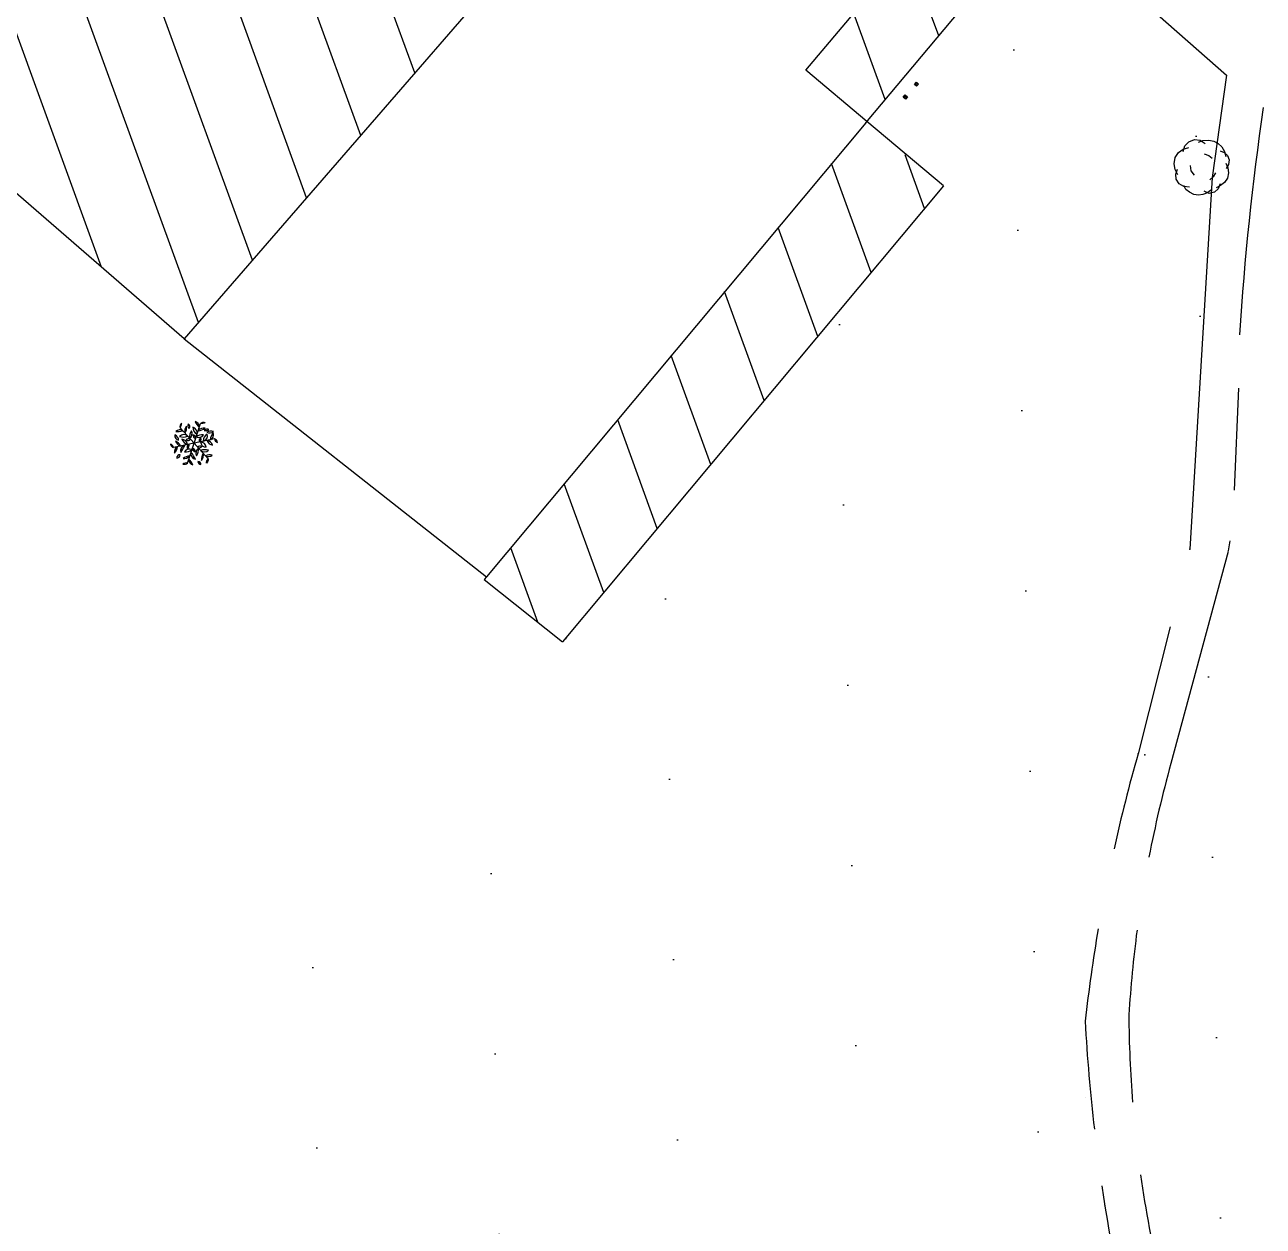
# Model space of a CAD drawing. Header units: metres. Extents: x 64 to 796628, y 142 to 671743.
# Drawn here: x 364163.1 to 364217.6, y 375900.1 to 375952.9 of the extents above; entities that cross this region are included whole.
import ezdxf

# ---------------------------------------------------------------- set-up
doc = ezdxf.new("R2010")
doc.units = ezdxf.units.M
doc.header["$LTSCALE"] = 2
doc.linetypes.add('ACAD_ISO02W100', pattern=[15, 12, -3])
doc.layers.add('murs', color=7, linetype='Continuous', lineweight=25)
doc.layers.add('SYMBOL_ARBRE', color=3, linetype='Continuous', lineweight=25)
for name, color, linetype in [('piste', 7, 'ACAD_ISO02W100'), ('vegetation', 94, 'Continuous'), ('Végétation', 92, 'Continuous')]:
    doc.layers.add(name, color=color, linetype=linetype)

# ---------------------------------------------------------------- blocks, each defined once
blk = doc.blocks.new('v068')
at = {"color": 0, "linetype": 'Continuous'}
for points in [[(-2.41, 2.67, 0.327473), (-3.87, 2.52, 0.131285), (-2.41, 2.64)], [(-2.97, 3.29, 0.224652), (-2.64, 4.25, 0.261895), (-2.97, 3.29), (0, 0), (1.37, 4.22, -0.260048), (2.36, 4.41, -0.227569), (1.37, 4.22)], [(1.11, 3.42, 0.328629), (0.25, 4.61, 0.130944), (1.08, 3.41)], [(0.94, 2.65, 0.122315), (2.33, 3.21, 0.212626), (0.9, 2.76)], [(-1.36, 1.51, 0.408885), (-3.09, 1.46, 0.190387), (-1.4, 1.48)], [(4.34, 0.92, 0.228868), (5, 0.16, 0.258459), (4.34, 0.92), (0, 0), (2.97, -3.29, -0.262308), (2.64, -4.25, -0.224513), (2.97, -3.29)], [(1.99, 0.42, 0.408313), (2.81, 1.94, 0.288177), (1.98, 0.47)], [(2.69, 2.35, 0.327473), (4.15, 2.5, 0.129825), (2.69, 2.38)], [(2.77, 0.51, 0.233679), (3.94, -0.42, 0.215401), (2.84, 0.6)], [(3.52, 0.75, 0.330838), (4.12, 2.09, 0.286184), (3.49, 0.76)], [(-3.52, -0.75, 0.330482), (-4.12, -2.09, 0.127314), (-3.49, -0.77)], [(-1.99, -0.42, 0.407196), (-2.81, -1.95, 0.059848), (-1.98, -0.47)], [(-0.63, -1.93, 0.408772), (0.28, -3.41, 0.080638), (-0.63, -1.94)], [(2.41, -2.67, 0.330266), (3.87, -2.52, 0.127707), (2.41, -2.64)], [(-0.94, -2.66, 0.121484), (-2.33, -3.21, 0.215083), (-0.9, -2.76)], [(-1.11, -3.42, 0.327928), (-0.25, -4.61, 0.12655), (-1.08, -3.41)]]:
    blk.add_lwpolyline(points, format="xyb", dxfattribs=at)
for points in [[(-1.94, 2.16, 0.197295), (-1.61, 3.62, 0.213394)], [(-1.22, 4.13, 0.359321), (-1.03, 3.13, 0.44854)], [(-0.96, 1.06, 0.395447), (-0.55, 2.66, 0.183737)], [(-0.28, 3.41, 0.247573), (0.63, 1.93, 0.405576)], [(3.16, 2.92, 0.263238), (2.17, 2.73, 0.223545)], [(-4.05, 1.76, 0.413556), (-3.27, 0.63, 0.327018)], [(-2.84, -0.61, 0.199071), (-3.94, 0.42, 0.2141), (-2.84, -0.61)], [(-1.4, -0.3, 0.399655), (-2.58, 0.85, 0.182632)], [(-1.69, 0.68, 0.405615), (-0.77, 0.85, 0.368138)], [(-0.25, 1.8, 0.412257), (0.36, 1.09, 0.363706)], [(0.44, 1.36, 0.397494), (2.03, 1.8, 0.182802)], [(1.44, 1.12, 0.410228), (1.13, 0.24, 0.362668)], [(2.58, -0.86, 0.343244), (1.4, 0.3, 0.39624)], [(-4.34, -0.92, 0.228721), (-5, -0.16, 0.262965)], [(-2.91, -2.46, 0.449367), (-3.68, -3.13, 0.357813)], [(-0.44, -1.36, 0.396927), (-2.03, -1.81, 0.181598)], [(-1.44, -1.12, 0.411501), (-1.13, -0.24, 0.36326)], [(0.25, -1.81, 0.410253), (-0.36, -1.1, 0.36307)], [(0.96, -1.07, 0.395854), (0.55, -2.66, 0.185098)], [(1.69, -0.69, 0.412005), (0.77, -0.86, 0.36341)], [(3.09, -1.46, 0.123248), (1.36, -1.51, 0.40967)], [(1.94, -2.16, 0.195962), (1.61, -3.63, 0.214553)], [(-1.37, -4.22, 0.227024), (-2.36, -4.41, 0.259183)], [(1.45, -4.54, 0.409112), (0.84, -3.84, 0.365)]]:
    blk.add_lwpolyline(points, format="xyb", close=True, dxfattribs=at)
blk.add_lwpolyline([(-1.37, -4.22), (0, 0), (-4.34, -0.92)], dxfattribs=at)
blk = doc.blocks.new('Regard')
for p, q in [((-0.67, 0.18), (0.22, 0.18)), ((-0.67, -0.71), (-0.67, 0.18)), ((-0.06, -0.06), (0, 0)), ((-0.06, -0.06), (0, 0)), ((0.22, 0.18), (0.22, -0.71)), ((0.22, -0.71), (-0.67, -0.71)), ((-0.29, -0.28), (-0.23, -0.22))]:
    blk.add_line(p, q)
blk.add_circle((-0.23, -0.22), 0.321)
blk = doc.blocks.new('019')
at = {"color": 0}
for p, q in [((-0.3, 0.37), (-0.23, 0.44)), ((-0.23, 0.44), (-0.13, 0.48)), ((-0.13, 0.48), (-0.03, 0.47)), ((-0.06, 0.43), (0.02, 0.46)), ((-0.03, 0.47), (0.06, 0.41)), ((0.02, 0.46), (0.12, 0.47)), ((0.12, 0.47), (0.21, 0.45)), ((0.21, 0.45), (0.29, 0.41)), ((-0.47, 0.16), (-0.41, 0.25)), ((-0.41, 0.25), (-0.33, 0.31)), ((-0.33, 0.27), (-0.3, 0.37)), ((-0.33, 0.31), (-0.23, 0.34)), ((0.04, 0.23), (0.12, 0.2)), ((0.29, 0.41), (0.35, 0.35)), ((0.32, 0.28), (0.39, 0.25)), ((0.35, 0.35), (0.4, 0.27)), ((0.39, 0.25), (0.45, 0.2)), ((0.4, 0.27), (0.42, 0.18)), ((-0.49, 0.05), (-0.47, 0.16)), ((-0.47, -0.05), (-0.49, 0.05)), ((-0.19, -0.07), (-0.2, 0.02)), ((0.12, 0.2), (0.18, 0.15)), ((0.42, 0.06), (0.46, -0.02)), ((0.47, 0.04), (0.43, -0.03)), ((0.45, 0.2), (0.48, 0.12)), ((0.48, 0.12), (0.47, 0.04)), ((-0.42, -0.14), (-0.47, -0.05)), ((-0.46, -0.13), (-0.43, -0.04)), ((-0.45, -0.22), (-0.46, -0.13)), ((-0.13, -0.15), (-0.19, -0.07)), ((0.2, -0.18), (0.14, -0.23)), ((0.24, -0.11), (0.2, -0.18)), ((0.45, -0.2), (0.4, -0.28)), ((0.47, -0.11), (0.45, -0.2)), ((0.46, -0.02), (0.47, -0.11)), ((-0.4, -0.3), (-0.45, -0.22)), ((-0.32, -0.35), (-0.4, -0.3)), ((-0.28, -0.4), (-0.32, -0.33)), ((-0.22, -0.36), (-0.32, -0.35)), ((-0.22, -0.45), (-0.28, -0.4)), ((0.13, -0.47), (0.04, -0.43)), ((0.16, -0.41), (0.1, -0.46)), ((0.29, -0.39), (0.22, -0.45)), ((0.33, -0.33), (0.25, -0.37)), ((0.32, -0.3), (0.29, -0.39)), ((0.4, -0.28), (0.33, -0.33)), ((-0.14, -0.49), (-0.22, -0.45)), ((-0.06, -0.5), (-0.14, -0.49)), ((0.02, -0.49), (-0.06, -0.5)), ((0.1, -0.46), (0.02, -0.49)), ((0.22, -0.45), (0.13, -0.47))]:
    blk.add_line(p, q, dxfattribs=at)
blk = doc.blocks.new('arb')
at = {"layer": 'SYMBOL_ARBRE', "xscale": 5, "yscale": 5, "zscale": 5}
blk.add_blockref('019', (0, 0), dxfattribs=at)

msp = doc.modelspace()

# ---------------------------------------------------------------- hatches: boundary and pattern name
at = {"linetype": 'Continuous'}
h = msp.add_hatch(dxfattribs=at)
h.set_pattern_fill('ANSI31', color=1, angle=64.9900237, style=0)
edge = h.paths.add_edge_path(flags=16)
edge.add_arc((364152.53, 375987.4), 1, 0, 360)
edge = h.paths.add_edge_path()
edge.add_line((364143.504, 375996.316), (364167.253, 375977.317))
edge.add_line((364163.514, 375972.803), (364167.253, 375977.317))
edge.add_line((364168.087, 375968.806), (364163.514, 375972.803))
edge.add_line((364175.947, 375978.143), (364168.087, 375968.806))
edge.add_line((364192.142, 375964.508), (364175.947, 375978.143))
edge.add_line((364192.142, 375964.508), (364170.119, 375939.108))
edge.add_line((364170.119, 375939.108), (364154.644, 375952.525))
edge.add_line((364154.644, 375952.525), (364159.82, 375958.764))
edge.add_line((364159.393, 375959.119), (364155.166, 375962.625))
edge.add_line((364155.166, 375962.625), (364153.735, 375961.069))
edge.add_line((364153.735, 375961.069), (364131.792, 375978.797))
edge.add_line((364143.504, 375996.316), (364130.315, 375979.991))
h.paths.add_polyline_path([(364150.183, 375983.597), (364160.587, 375983.597), (364160.587, 375987.429), (364150.183, 375987.429)], flags=24)
h.paths.add_polyline_path([(364146.971, 375972.798), (364165.812, 375956.794), (364168.954, 375960.493), (364150.112, 375976.497)], flags=24)
h.paths.add_polyline_path([(364149.721, 375976.579), (364160.963, 375967.843), (364163.942, 375971.677), (364152.7, 375980.412)], flags=24)
h = msp.add_hatch()
h.set_pattern_fill('ANSI31', color=1, angle=64.9900237, style=0)
h.paths.add_polyline_path([(364197.477, 375950.932), (364200.155, 375948.678), (364204.631, 375953.995), (364201.953, 375956.249)])
h = msp.add_hatch()
h.set_pattern_fill('ANSI31', color=1, angle=64.9900237, style=0)
edge = h.paths.add_edge_path()
edge.add_line((364200.11, 375948.624), (364183.418, 375928.633))
edge.add_line((364200.11, 375948.624), (364203.528, 375945.838))
edge.add_line((364203.528, 375945.838), (364186.773, 375925.772))
edge.add_line((364183.32, 375928.516), (364186.773, 375925.772))
at = {"layer": 'Végétation'}
h = msp.add_hatch(dxfattribs=at)
h.set_pattern_fill('DOTS', color=256, scale=5, angle=271.288802, style=0)
edge = h.paths.add_edge_path()
edge.add_line((364186.918, 375925.929), (364203.872, 375946.269))
edge.add_line((364186.918, 375925.929), (364149.441, 375885.266))
edge.add_line((364212.02, 375894.087), (364166.257, 375903.512))
edge.add_line((364210.383, 375903.021), (364210.783, 375900.055))
edge.add_arc((364282.164, 375900.851), 72.863, 170.2867, 173.50966)
edge.add_arc((364291.953, 375913.763), 82.32, 183.26278, 193.82883)
edge.add_line((364211.038, 375916.669), (364210.345, 375913.145))
edge.add_line((364214.378, 375929.854), (364212.098, 375920.847))
edge.add_arc((364282.164, 375900.851), 72.863, 164.07197, 167.46175)
edge.add_line((364200.647, 375948.831), (364203.872, 375946.269))
edge.add_line((364204.909, 375953.95), (364200.647, 375948.831))
edge.add_line((364195.492, 375961.752), (364204.909, 375953.95))
edge.add_line((364208.185, 375957.591), (364215.993, 375950.708))
edge.add_line((364215.993, 375950.708), (364215.361, 375946.21))
edge.add_line((364215.361, 375946.21), (364214.378, 375929.854))
edge.add_line((364214.794, 375936.77), (364214.956, 375939.469))
edge.add_line((364195.492, 375961.752), (364198.658, 375965.545))
edge.add_line((364198.824, 375965.407), (364208.185, 375957.591))
h = msp.add_hatch(dxfattribs=at)
h.set_pattern_fill('DOTS', color=256, scale=5, angle=271.288802, style=0)
edge = h.paths.add_edge_path()
edge.add_line((364217.606, 375949.286), (364231.784, 375936.787))
edge.add_arc((364335.153, 375932.002), 118.811, 171.63529, 176.48151)
edge.add_line((364216.566, 375939.294), (364216.442, 375936.649))
edge.add_line((364231.784, 375936.787), (364229.648, 375934.228))
edge.add_line((364236.84, 375928.224), (364229.648, 375934.228))
edge.add_line((364216.442, 375936.649), (364216.14, 375930.213))
edge.add_arc((364265.413, 375906.055), 53.822, 164.5254, 169.0243)
edge.add_line((364216.069, 375929.753), (364213.541, 375920.415))
edge.add_line((364236.84, 375928.224), (364227.245, 375916.54))
edge.add_line((364229.138, 375914.985), (364227.245, 375916.54))
edge.add_arc((364264.19, 375909.674), 52.5, 180.3495, 193.2306)
edge.add_arc((364265.413, 375906.055), 53.822, 172.5021, 176.4855)
edge.add_line((364212.575, 375916.302), (364212.05, 375913.078))
edge.add_line((364229.138, 375914.985), (364245.781, 375901.318))
edge.add_line((364242.582, 375897.422), (364245.781, 375901.318))
edge.add_line((364213.084, 375897.659), (364213.936, 375894.035))
h = msp.add_hatch(dxfattribs=at)
h.set_pattern_fill('DOTS', color=256, scale=5, angle=271.288802, style=0)
edge = h.paths.add_edge_path()
edge.add_line((364213.288, 375891.973), (364226.825, 375872.824))
edge.add_line((364213.936, 375894.035), (364213.288, 375891.973))
edge.add_line((364213.084, 375897.659), (364213.936, 375894.035))
edge.add_arc((364264.19, 375909.674), 52.5, 180.3495, 193.2306)
edge.add_line((364212.575, 375916.302), (364212.05, 375913.078))
edge.add_arc((364265.413, 375906.055), 53.822, 172.5021, 176.4855)
edge.add_line((364236.84, 375928.224), (364227.245, 375916.54))
edge.add_line((364229.138, 375914.985), (364227.245, 375916.54))
edge.add_line((364229.138, 375914.985), (364245.781, 375901.318))
edge.add_line((364242.582, 375897.422), (364245.781, 375901.318))
edge.add_line((364242.582, 375897.422), (364252.191, 375889.46))
edge.add_line((364252.341, 375889.01), (364233.528, 375866.723))
edge.add_line((364226.825, 375872.824), (364233.367, 375866.532))
edge.add_arc((364265.413, 375906.055), 53.822, 164.5254, 169.0243)
edge.add_line((364216.069, 375929.753), (364213.541, 375920.415))
edge.add_line((364216.442, 375936.649), (364216.14, 375930.213))
edge.add_line((364216.566, 375939.294), (364216.442, 375936.649))
edge.add_line((364216.14, 375930.213), (364216.059, 375929.783))
edge.add_line((364236.84, 375928.224), (364229.648, 375934.228))
edge.add_line((364231.784, 375936.787), (364229.648, 375934.228))
edge.add_line((364217.606, 375949.286), (364231.784, 375936.787))
edge.add_arc((364335.153, 375932.002), 118.811, 171.63529, 176.48151)

# ---------------------------------------------------------------- linework, layer by layer
for p, q in [((364208.185, 375957.591), (364215.993, 375950.708, 0.555)), ((364216.14, 375930.213), (364216.059, 375929.783))]:
    msp.add_line(p, q)
at = {"color": 1}
for points in [[(364192.142, 375964.508), (364170.119, 375939.108)], [(364197.477, 375950.932), (364201.953, 375956.249)], [(364200.11, 375948.624), (364204.631, 375953.995)], [(364170.119, 375939.108), (364154.644, 375952.525)], [(364200.155, 375948.678), (364197.477, 375950.932)], [(364200.11, 375948.624), (364183.418, 375928.633)], [(364203.528, 375945.838), (364200.155, 375948.678)], [(364183.32, 375928.516), (364186.773, 375925.772)]]:
    msp.add_lwpolyline(points, dxfattribs=at)
for points in [[(364170.119, 375939.108), (364183.418, 375928.633)], [(364183.418, 375928.633), (364183.32, 375928.516)]]:
    msp.add_lwpolyline(points)
for centre, radius, start, end in [((364074.604, 375983.475), 146.797, 343.05667, 343.06414), ((364209.791, 375909.082), 0.0242, 165.9163, 190.1529)]:
    msp.add_arc(centre, radius, start, end)
for p in [(364214.378, 375929.854), (364186.918, 375925.929), (364212.098, 375920.847), (364212.391, 375920.796)]:
    msp.add_point(p)
at = {"layer": 'murs', "color": 1}
msp.add_line((364203.528, 375945.838), (364186.773, 375925.772), dxfattribs=at)
at = {"layer": 'piste'}
for p, q in [((364215.993, 375950.708), (364215.361, 375946.21)), ((364215.361, 375946.21), (364214.378, 375929.854)), ((364215.361, 375946.21), (364214.378, 375929.854)), ((364216.523, 375936.938), (364216.328, 375932.443)), ((364216.069, 375929.753), (364213.541, 375920.415)), ((364213.513, 375926.437), (364212.098, 375920.847))]:
    msp.add_line(p, q, dxfattribs=at)
for centre, radius, start, end in [((364335.153, 375932.002, 0.67), 118.811, 171.63529, 176.48151), ((364282.164, 375900.851), 72.863, 164.07197, 167.46175), ((364265.413, 375906.055), 53.822, 164.5254, 169.0243), ((364282.164, 375900.851), 72.863, 170.2867, 173.50966), ((364265.413, 375906.055), 53.822, 172.5021, 176.4855), ((364291.953, 375913.763), 82.32, 183.26278, 186.5828), ((364264.19, 375909.674), 52.5, 180.3495, 184.5445), ((364264.19, 375909.674), 52.5, 188.0483, 193.2306), ((364291.953, 375913.763), 82.32, 188.33693, 193.82883)]:
    msp.add_arc(centre, radius, start, end, dxfattribs=at)
at = {"layer": 'Végétation'}
for p, q in [((364209.806, 375905.713), (364209.806, 375905.713)), ((364210.6, 375900.95), (364210.6, 375900.95))]:
    msp.add_line(p, q, dxfattribs=at)

# ---------------------------------------------------------------- block references
at = {"yscale": 0.1500000000232831, "zscale": 0.1499999999999773}
for p, xscale, rotation in [((364202.398, 375950.326), 0.1499999999955995, 319.121518303721), ((364201.912, 375949.757), 0.1499999999771338, 320.0663463202945)]:
    msp.add_blockref('Regard', p, dxfattribs=dict(at, xscale=xscale, rotation=rotation))
at = {"xscale": 0.5, "yscale": 0.5, "zscale": 0.5}
msp.add_blockref('arb', (364214.905, 375946.685), dxfattribs=at)
at = {"layer": 'vegetation', "color": 3, "xscale": 0.2074073167750612, "yscale": 0.2074073167750612, "zscale": 0.2074073167788421}
msp.add_blockref('v068', (364170.551, 375934.515), dxfattribs=at)

doc.saveas('drawing.dxf')
